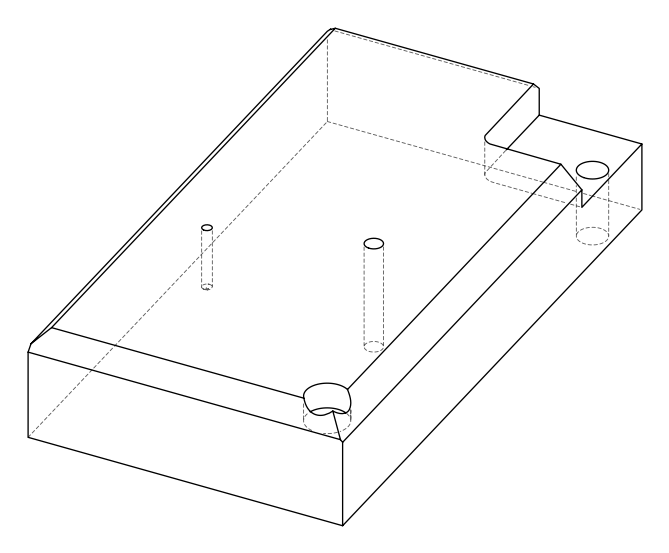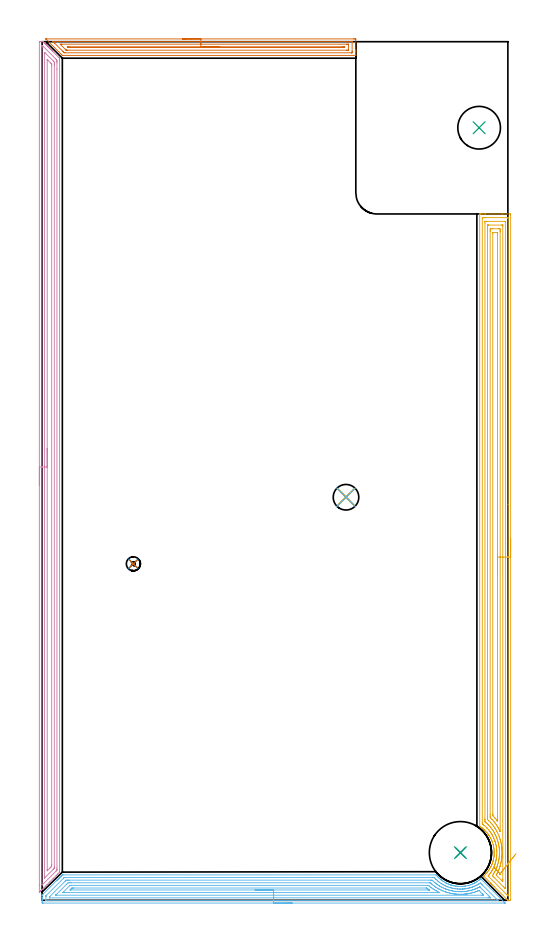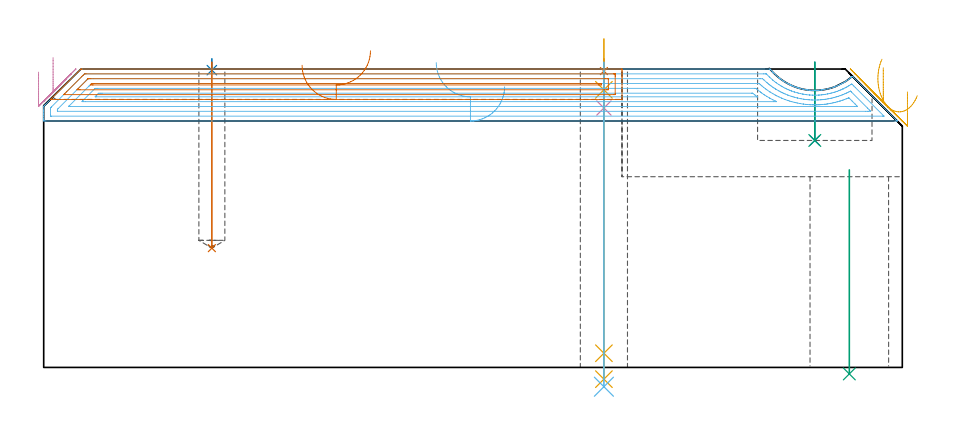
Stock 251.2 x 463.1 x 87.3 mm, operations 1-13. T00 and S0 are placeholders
(PLAN: 14 operations, 9 tool changes, 60.6 min)
(1 SPOT_DRILL | STEP1HOLE_1 | NXT0321_9005460120000 | 0.03 min | 2 mm3)
(2 SPOT_DRILL_1 | STEP1POCKET | NXT0321_9005460120000 | 0.03 min | 0 mm3)
(3 INDEXABLE_INSERT_DRILL_THROUGH_HOLE_FROM_SOLID | STEP1HOLE | NXT0302_017 | 0.25 min | 36219 mm3)
(4 DRILL_BLIND_HOLE_INTO_CENTER | STEP1HOLE_1 | UGT0301_195 | 0.06 min | 450 mm3)
(5 GUN_DRILL_THROUGH_HOLE | STEP1HOLE_1 | UGT0307_005 | 0.49 min | 4232 mm3)
(6 DRILL_TO_ENLARGE_THROUGH_HOLE | STEP1HOLE_1 | UGT0301_271 | 0.38 min | 8330 mm3)
(7 DRILL_BLIND_HOLE_INTO_CENTER_1 | STEP1POCKET | UGT0301_195 | 0.22 min | 2281 mm3)
(8 INDEXABLE_INSERT_DRILL_BLIND_HOLE_FROM_SOLID | STEP1POCKET_1 | NXT0302_014 | 0.09 min | 7482 mm3)
(9 DRILL_TO_ENLARGE_BLIND_HOLE | STEP1POCKET_1 | UGT0301_383 | 0.09 min | 10926 mm3)
(10 AREA_MILL | FG_CHAMFER_SURFACE | UGT0205_001 | 14.67 min | 27494 mm3)
(11 AREA_MILL_1 | FG_CHAMFER_SURFACE_1 | UGT0205_001 | 17.61 min | 52149 mm3)
(12 AREA_MILL_2 | FG_CHAMFER_SURFACE_2 | UGT0205_001 | 11.37 min | 26744 mm3)
(13 AREA_MILL_3 | FG_CHAMFER_SURFACE_3 | UGT0205_001 | 5.38 min | 6598 mm3)
(14 MILL_CORNER_NOTCH_RECTANGULAR | CORNER_NOTCH_RECTANGULAR | UGT0201_094 | Follow Part, ap 5, ae 75% | 9.91 min | 224793 mm3)
(TOOL NXT0321_9005460120000 | NC Spot Drill, 142deg, 12mm, Carbide, Uncoated | D12 PA142 FL30 Z2)
(TOOL NXT0302_017 | Index. Insert Drill 23mm [880-D2300L25-05] | D23 PA176 FL115 Z2)
(TOOL UGT0301_195 | Twist Drill 7.6 mm | D7.6 PA118 FL73 Z2)
(TOOL UGT0307_005 | Gun Drill 8.3 mm | D8.3 PA130 FL24 Z1)
(TOOL UGT0301_271 | Twist Drill 13.8 mm | D13.8 PA118 FL108 Z2)
(TOOL NXT0302_014 | Index. Insert Drill 21.5mm [880-D2150L25-03] | D21.5 PA176 FL65 Z2)
(TOOL UGT0301_383 | Twist Drill Flat Bottom 33.5 mm | D33.5 PA180 FL175 Z2)
(TOOL UGT0205_001 | Chamfer Mill 20 x 3 x 45 deg. | D20 FL50 Z2)
(TOOL UGT0201_094 | End mill 20 mm | D20 FL38 Z4)
(OP 1 SPOT_DRILL)
G17 G21 G94 G90
T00 M6
G54
G17 G0 G90 X163.9 Y217.4 S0 M3
G43 Z97.3 H0
G94 G81 G98 Z86.706 F250. R90.3
G80
M5
M2
(OP 2 SPOT_DRILL_1)
G17 G21 G94 G90
T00 M6
G54
G17 G0 G90 X49.2 Y181.5 S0 M3
G43 Z97.3 H0
G94 G81 G98 Z86.973 F250. R90.3
G80
M5
M2
(OP 3 INDEXABLE_INSERT_DRILL_THROUGH_HOLE_FROM_SOLID)
G17 G21 G94 G90
T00 M6
G54
G17 G0 G90 X235.7 Y416.7 S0 M3
G43 Z97.3 H1
G94 G81 G98 Z-1.902 F250. R57.8
G80
M5
M2
(OP 4 DRILL_BLIND_HOLE_INTO_CENTER)
G17 G21 G94 G90
T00 M6
G54
G17 G0 G90 X163.9 Y217.4 S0 M3
G43 Z97.3 H0
G94 G81 G98 Z75.9 F250. R89.3
G80
M5
M2
(OP 5 GUN_DRILL_THROUGH_HOLE)
G17 G21 G94 G90
T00 M6
G54
G17 G0 G90 X163.9 Y217.4 M8
G43 Z97.3 H0
Z96.098
S716 M3
G94 G1 Z81.215 F125. M26
G4 X.084
Z4.15 F250.
G4 X.084
Z-3.435 F125.
G4 X.084
M5
M9
G0 Z96.098
Z97.3
M2
(OP 6 DRILL_TO_ENLARGE_THROUGH_HOLE)
G17 G21 G94 G90
T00 M6
G54
G17 G0 G90 X163.9 Y217.4 S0 M3
G43 Z97.3 H0
G94 G73 G98 Z-5.646 F250. Q13.278 R89.3
G80
M5
M2
(OP 7 DRILL_BLIND_HOLE_INTO_CENTER_1)
G17 G21 G94 G90
T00 M6
G54
G17 G0 G90 X49.2 Y181.5 S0 M3
G43 Z97.3 H0
G94 G81 G98 Z34.9 F250. R89.3
G80
M5
M2
(OP 8 INDEXABLE_INSERT_DRILL_BLIND_HOLE_FROM_SOLID)
G17 G21 G94 G90
T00 M6
G54
G17 G0 G90 X225.6 Y25.7 S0 M3
G43 Z97.3 H1
G94 G81 G98 Z66.4 F250. R89.3
G80
M5
M2
(OP 9 DRILL_TO_ENLARGE_BLIND_HOLE)
G17 G21 G94 G90
T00 M6
G54
G17 G0 G90 X225.6 Y25.7 S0 M3
G43 Z97.3 H0
G94 G81 G98 Z66.4 F250. R89.3
G80
M5
M2
(OP 10 AREA_MILL)
G17 G21 G94 G90
T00 M6
G54
G17 G0 G90 X-1.5 Y223.7 S1061 M3
G43 Z97.3 H0
Z86.4
G94 G1 Y223.738 Z85.528 F250.
Y223.852 Z84.663
Y224.041 Z83.812
Y224.303 Z82.98
Y224.637 Z82.174
Y225.04 Z81.4
Y225.508 Z80.664
Y226.039 Z79.972
Y226.629 Z79.329
Y227.272 Z78.74
Y227.964 Z78.208
Y228.7 Z77.74
Y229.474 Z77.337
Y230.28 Z77.003
Y231.112 Z76.741
Y231.963 Z76.552
Y232.828 Z76.438
Y233.7 Z76.4
Y462.759
X-1.497 Y462.924 Z76.403
X-1.491 Y463.098 Z76.405
X-1.289 Y463.1 Z76.607
X-0.94 Z76.955
X0.354 Z78.252
X0.393 Y463.099 Z78.291
X0.492 Y463.097 Z78.389
X0.524 Y463.073 Z78.422
X0.798 Y462.802 Z78.698
X0.877 Y462.723 Z78.777
X1.124 Y462.478 Z79.021
X1.282 Y462.32 Z79.177
X1.44 Y462.161 Z79.338
X1.57 Y462.031 Z79.468
X1.727 Y461.875 Z79.622
X1.882 Y461.719 Z79.78
X2.017 Y461.584 Z79.915
X2.172 Y461.431 Z80.067
X2.325 Y461.277 Z80.222
X2.464 Y461.137 Z80.362
X2.616 Y460.986 Z80.512
X2.767 Y460.834 Z80.665
X2.911 Y460.69 Z80.809
X3.061 Y460.541 Z80.956
X3.209 Y460.392 Z81.107
X3.358 Y460.243 Z81.255
X3.505 Y460.097 Z81.401
X3.652 Y459.95 Z81.549
X3.805 Y459.797 Z81.702
X3.95 Y459.652 Z81.846
X4.094 Y459.507 Z81.992
X4.251 Y459.35 Z82.149
X4.395 Y459.208 Z82.29
X4.536 Y459.065 Z82.434
X4.698 Y458.903 Z82.596
X4.839 Y458.763 Z82.735
X4.979 Y458.622 Z82.876
X5.145 Y458.456 Z83.043
X5.284 Y458.318 Z83.18
X5.421 Y458.18 Z83.319
X5.592 Y458.009 Z83.49
X5.728 Y457.874 Z83.624
X9.285 Y454.316 Z87.182
X9.303 Y454.298 Z87.199
X9.399 Y454.195 Z87.287
X9.4 Y453.541 Z87.3
Y15.646
X9.399 Y15.205 Z87.286
X9.307 Y15.106 Z87.204
X8.388 Y14.188 Z86.288
X7.655 Y13.455 Z85.554
X5.877 Y11.676 Z83.776
X4.098 Y9.898 Z81.997
X2.697 Y8.497 Z80.596
X1.804 Y7.603 Z79.703
X0.91 Y6.71 Z78.809
X0.016 Y5.816 Z77.915
X-0.051 Y5.747 Z77.845
X-0.118 Y5.681 Z77.781
X-0.282 Y5.518 Z77.617
X-0.348 Y5.451 Z77.549
X-0.413 Y5.386 Z77.486
X-0.579 Y5.22 Z77.32
X-0.644 Y5.154 Z77.252
X-0.708 Y5.092 Z77.191
X-0.877 Y4.922 Z77.022
X-0.94 Y4.858 Z76.956
X-1.125 Y4.675 Z76.775
X-1.176 Y4.624 Z76.724
X-1.385 Y4.414 Z76.513
X-1.477 Y4.326 Z76.422
X-1.494 Y4.317 Z76.403
X-1.499 Y4.326 Z76.399
X-1.5 Y8.128 Z76.4
Y233.7
X-0.086 Z77.814
Y459.797
X-0.084 Y460.69 Z77.816
X-0.083 Y460.722 Z77.817
X-0.051 Y461.09 Z77.849
X0.007 Y461.092 Z77.907
X0.041 Y461.09 Z77.941
X0.073 Y461.066 Z77.973
X0.202 Y460.943 Z78.102
X0.46 Y460.69 Z78.36
X7.062 Y454.088 Z84.962
X7.606 Y453.541 Z85.506
X7.951 Y453.187 Z85.851
X7.983 Y452.647 Z85.883
X7.985 Y452.614 Z85.885
X7.986 Y451.754 Z85.886
Y448.36
Y17.434
X7.984 Y16.54 Z85.884
X7.982 Y16.509 Z85.882
X7.951 Y16.213 Z85.851
X7.672 Y15.927 Z85.572
X7.396 Y15.646 Z85.296
X0.247 Y8.497 Z78.147
X0.095 Y8.35 Z77.995
X-0.051 Y8.211 Z77.849
X-0.082 Y8.497 Z77.818
X-0.084 Y8.53 Z77.816
X-0.086 Y9.391 Z77.814
Y233.7
X1.328 Z79.228
X1.329 Y457.116 Z79.229
X1.33 Y457.301 Z79.23
X1.332 Y457.332 Z79.232
X1.334 Y457.351 Z79.234
X1.371 Y457.318 Z79.271
X1.584 Y457.116 Z79.484
X6.053 Y452.647 Z83.953
X6.173 Y452.526 Z84.073
X6.552 Y452.137 Z84.452
X6.564 Y451.754 Z84.464
X6.569 Y451.355 Z84.469
X6.571 Y450.86 Z84.471
Y450.459
Y17.927
X6.57 Y17.434 Z84.47
X6.567 Y17.334 Z84.467
X6.565 Y17.288 Z84.465
X6.542 Y17.253 Z84.442
X6.45 Y17.155 Z84.35
X6.173 Y16.873 Z84.073
X1.372 Y12.072 Z79.272
X1.356 Y12.057 Z79.256
X1.345 Y12.05 Z79.245
X1.335 Y12.047 Z79.235
X1.331 Y12.056 Z79.231
X1.329 Y12.072 Z79.229
Y12.11
X1.328 Y12.472 Z79.228
Y233.7
X2.743 Z80.643
Y453.414
X2.744 Y453.465 Z80.644
X2.745 Y453.491 Z80.645
X2.746 Y453.492 Z80.646
X2.838 Y453.406 Z80.738
X3.214 Y453.036 Z81.114
X3.408 Y452.844 Z81.308
X4.602 Y451.648 Z82.502
X4.811 Y451.432 Z82.711
X5.15 Y451.078 Z83.05
X5.154 Y450.99 Z83.054
X5.156 Y450.86 Z83.056
X5.157 Y450.093 Z83.057
Y19.221
X5.153 Y18.459 Z83.053
X5.15 Y18.327 Z83.05
X4.78 Y17.94 Z82.68
X4.395 Y17.544 Z82.295
X4.34 Y17.489 Z82.24
X2.932 Y16.081 Z80.832
X2.857 Y16.008 Z80.757
X2.793 Y15.949 Z80.693
X2.757 Y15.916 Z80.657
X2.75 Y15.961 Z80.65
X2.744 Y16.412 Z80.644
X2.743 Y16.54 Z80.643
Y233.7
Y234.571 Z80.681
Y235.436 Z80.795
Y236.288 Z80.983
Y237.12 Z81.246
Y237.926 Z81.58
Y238.7 Z81.982
Y239.436 Z82.451
Y240.128 Z82.982
Y240.771 Z83.572
Y241.36 Z84.215
Y241.891 Z84.907
Y242.36 Z85.643
Y242.763 Z86.416
Y243.097 Z87.222
Y243.359 Z88.054
Y243.548 Z88.906
Y243.662 Z89.771
Y243.7 Z90.643
G0 Z97.3
M5
M2
(OP 11 AREA_MILL_1)
G17 G21 G94 G90
T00 M6
G54
G17 G0 G90 X252.7 Y195.1 S1061 M3
G43 Z97.3 H0
Z80.6
G94 G1 Y195.062 Z79.728 F250.
Y194.948 Z78.864
Y194.759 Z78.012
Y194.497 Z77.18
Y194.163 Z76.374
Y193.76 Z75.6
Y193.292 Z74.864
Y192.76 Z74.172
Y192.171 Z73.529
Y191.528 Z72.94
Y190.836 Z72.408
Y190.1 Z71.94
Y189.326 Z71.537
Y188.52 Z71.203
Y187.688 Z70.941
Y186.836 Z70.752
Y185.972 Z70.638
Y185.1 Z70.6
Y0.4
X252.696 Y0.172 Z70.604
X252.691 Y0.003 Z70.605
X252.607 Y0. Z70.689
X252.439 Z70.857
X252.27 Z71.025
X251.457 Z71.842
X251.39 Z71.909
X251.21 Y0.001 Z72.088
X251.177 Y0.023 Z72.123
X251.148 Y0.052 Z72.152
X250.95 Y0.249 Z72.347
X250.581 Y0.618 Z72.718
X243.794 Y7.406 Z79.505
X242.883 Y8.315 Z80.414
X242.839 Y8.361 Z80.46
X242.638 Y8.562 Z80.661
X242.59 Y8.609 Z80.707
X242.541 Y8.659 Z80.758
X242.349 Y8.851 Z80.95
X242.297 Y8.902 Z81.
X242.243 Y8.957 Z81.056
X242.06 Y9.14 Z81.239
X242.003 Y9.195 Z81.293
X241.945 Y9.254 Z81.354
X241.771 Y9.429 Z81.528
X241.71 Y9.488 Z81.586
X238.19 Y13.009 Z85.108
X238.136 Y13.065 Z85.162
X238.13 Y13.081 Z85.168
X238.129 Y13.088 Z85.17
X238.472 Y13.407 Z84.828
X239.185 Y14.106 Z84.115
X239.348 Y14.279 Z83.952
X239.98 Y14.999 Z83.317
X240.223 Y15.298 Z83.076
X240.67 Y15.892 Z82.627
X240.83 Y16.124 Z82.466
X241.098 Y16.508 Z82.2
X241.273 Y16.785 Z82.024
X241.484 Y17.146 Z81.812
X241.797 Y17.678 Z81.502
X241.945 Y17.951 Z81.354
X241.974 Y18.004 Z81.325
X242.247 Y18.57 Z81.051
X242.297 Y18.683 Z81.003
X242.331 Y18.762 Z80.968
X242.404 Y18.933 Z80.891
X242.556 Y19.277 Z80.743
X242.638 Y19.463 Z80.662
X242.849 Y20.003 Z80.449
X242.938 Y20.273 Z80.357
X242.966 Y20.356 Z80.329
X242.989 Y20.434 Z80.306
X243.075 Y20.719 Z80.219
X243.115 Y20.848 Z80.181
X243.177 Y21.053 Z80.12
X243.21 Y21.166 Z80.085
X243.235 Y21.249 Z80.06
X243.456 Y22.142 Z79.841
X243.47 Y22.215 Z79.827
X243.524 Y22.499 Z79.774
X243.607 Y22.953 Z79.685
X243.623 Y23.035 Z79.67
X243.725 Y23.683 Z79.574
X243.753 Y23.928 Z79.547
X243.791 Y24.374 Z79.505
X243.813 Y24.739 Z79.479
X243.819 Y24.821 Z79.474
X243.835 Y25.188 Z79.46
X243.838 Y25.267 Z79.457
X243.846 Y25.615 Z79.452
Y25.617
Y25.633 Z79.448
X243.847 Y25.714
X243.845 Y25.831 Z79.449
X243.841 Y25.958
X243.839 Y26.117 Z79.456
X243.838 Y26.16 Z79.457
X243.818 Y26.526 Z79.472
X243.815 Y26.607 Z79.476
X243.747 Y27.5 Z79.55
X243.68 Y28.055 Z79.619
X243.626 Y28.393 Z79.673
X243.552 Y28.76 Z79.743
X243.451 Y29.285 Z79.849
X243.23 Y30.178 Z80.07
X242.959 Y31.071 Z80.34
X242.883 Y31.296 Z80.415
X242.848 Y31.397 Z80.448
X242.628 Y31.964 Z80.668
X242.441 Y32.412 Z80.858
X242.238 Y32.857 Z81.06
X241.973 Y33.396 Z81.324
X241.781 Y33.75 Z81.517
X241.574 Y34.103 Z81.725
X241.257 Y34.643 Z82.042
X241.146 Y34.818 Z82.153
X241.098 Y34.893 Z82.201
X240.879 Y35.216 Z82.421
X240.83 Y35.285 Z82.469
X240.653 Y35.536 Z82.646
X240.537 Y35.689 Z82.763
X240.369 Y35.907 Z82.926
X240.244 Y36.074 Z83.054
X240.222 Y36.102 Z83.076
X239.957 Y36.429 Z83.341
X239.346 Y37.12 Z83.95
X239.227 Y37.247 Z84.069
X239.156 Y37.322 Z84.14
X238.614 Y37.853 Z84.686
X238.472 Y37.992 Z84.827
X238.308 Y38.14 Z84.989
X238.227 Y38.215 Z85.071
X237.962 Y38.438 Z85.337
X237.75 Y38.614 Z85.545
X237.607 Y38.736 Z85.692
X237.596 Y38.745 Z85.703
X237.422 Y38.882 Z85.877
X237.31 Y38.969 Z85.986
X237.23 Y39.033 Z86.069
X237.136 Y39.108 Z86.163
X236.43 Y39.598 Z86.866
X236.083 Y39.841 Z87.216
X236.041 Y39.87 Z87.257
X236.012 Y39.898 Z87.286
X236.005 Y39.913 Z87.294
X236. Y39.927 Z87.3
Y370.028
X235.996 Y370.199 Z87.294
X236.326 Y370.2 Z86.973
X236.634 Z86.665
X237.31 Z85.984
X238.528 Z84.768
X239.07 Z84.224
X248.174 Z75.123
X252.27 Z71.028
X252.544 Y370.197 Z70.754
X252.692 Y370.19 Z70.606
X252.699 Y370.039 Z70.599
X252.7 Y369.582 Z70.6
Y185.1
X251.286 Z72.014
X251.285 Y3.298 Z72.015
X251.281 Y2.515 Z72.019
X251.279 Y2.405 Z72.021
X251.267 Y2.394 Z72.033
X251.249 Y2.405 Z72.051
X250.51 Y3.14 Z72.79
X250.351 Y3.298 Z72.949
X240.83 Y12.82 Z82.47
X240.68 Y12.974 Z82.62
X240.604 Y13.054 Z82.696
X240.574 Y13.088 Z82.726
X240.599 Y13.126 Z82.701
X240.704 Y13.253 Z82.596
X240.83 Y13.405 Z82.47
X241.103 Y13.742 Z82.197
X241.322 Y14.019 Z81.978
X241.49 Y14.242 Z81.81
X241.71 Y14.541 Z81.59
X241.863 Y14.757 Z81.437
X241.969 Y14.912 Z81.331
X242.217 Y15.291 Z81.083
X242.557 Y15.839 Z80.743
X242.59 Y15.896 Z80.71
X242.879 Y16.405 Z80.421
X243.04 Y16.699 Z80.26
X243.187 Y16.986 Z80.113
X243.483 Y17.592 Z79.817
X243.746 Y18.206 Z79.554
X243.864 Y18.486 Z79.436
X244.003 Y18.839 Z79.297
X244.203 Y19.379 Z79.097
X244.224 Y19.443 Z79.076
X244.35 Y19.845 Z78.95
X244.473 Y20.273 Z78.827
X244.636 Y20.876 Z78.664
X244.708 Y21.166 Z78.592
X244.81 Y21.592 Z78.49
X244.904 Y22.059 Z78.396
X244.933 Y22.21 Z78.367
X244.955 Y22.338 Z78.345
X245.055 Y22.953 Z78.245
X245.078 Y23.107 Z78.222
X245.168 Y23.846 Z78.132
X245.174 Y23.903 Z78.126
X245.23 Y24.624 Z78.07
X245.235 Y24.734 Z78.065
X245.261 Y25.601 Z78.039
X245.24 Y26.526 Z78.06
X245.23 Y26.744 Z78.07
X245.177 Y27.42 Z78.123
X245.172 Y27.479 Z78.128
X245.082 Y28.313 Z78.218
X245.072 Y28.393 Z78.228
X245.058 Y28.487 Z78.242
X244.927 Y29.206 Z78.373
X244.853 Y29.589 Z78.447
X244.741 Y30.1 Z78.559
X244.58 Y30.76 Z78.72
X244.515 Y30.993 Z78.785
X244.35 Y31.557 Z78.95
X244.247 Y31.886 Z79.053
X244.195 Y32.043 Z79.105
X243.919 Y32.78 Z79.381
X243.614 Y33.527 Z79.686
X243.548 Y33.673 Z79.752
X243.47 Y33.841 Z79.83
X243.113 Y34.567 Z80.187
X242.654 Y35.395 Z80.646
X242.616 Y35.46 Z80.684
X242.59 Y35.503 Z80.71
X242.27 Y36.027 Z81.03
X242.059 Y36.353 Z81.241
X241.71 Y36.856 Z81.59
X241.419 Y37.247 Z81.881
X240.83 Y37.991 Z82.47
X240.704 Y38.14 Z82.596
X239.95 Y38.972 Z83.35
X239.892 Y39.033 Z83.408
X239.07 Y39.819 Z84.23
X238.953 Y39.927 Z84.347
X238.19 Y40.556 Z85.11
X237.863 Y40.82 Z85.437
X237.504 Y41.087 Z85.796
X237.43 Y41.143 Z85.87
X237.421 Y41.168 Z85.879
X237.42 Y41.215 Z85.88
X237.415 Y41.608 Z85.885
Y367.689
X237.416 Y367.795 Z85.884
X237.421 Y368.179 Z85.879
X237.798 Y368.194 Z85.502
X238.19 Y368.198 Z85.11
X238.671 Y368.2 Z84.629
X239.07 Z84.23
X251.197 Y368.199 Z72.103
X251.229 Y368.197 Z72.071
X251.261 Y368.192 Z72.039
X251.279 Y368.187 Z72.021
X251.28 Y368.162 Z72.02
X251.285 Y367.901 Z72.015
X251.286 Y213.523 Z72.014
Y185.1
X249.872 Z73.428
X249.871 Y6.872 Z73.429
X249.869 Y6.629 Z73.431
X249.865 Y6.381 Z73.435
X249.859 Y6.251 Z73.441
X249.763 Y6.342 Z73.537
X249.63 Y6.472 Z73.67
X249.227 Y6.872 Z74.073
X248.75 Y7.349 Z74.55
X243.867 Y12.232 Z79.433
X243.47 Y12.632 Z79.83
X242.985 Y13.126 Z80.315
X242.838 Y13.29 Z80.462
X243.314 Y14.019 Z79.986
X243.375 Y14.116 Z79.925
X243.47 Y14.272 Z79.83
X243.707 Y14.672 Z79.593
X243.846 Y14.912 Z79.454
X244.029 Y15.238 Z79.271
X244.35 Y15.832 Z78.95
X244.624 Y16.421 Z78.676
X244.751 Y16.699 Z78.549
X244.898 Y17.036 Z78.402
X245.136 Y17.592 Z78.164
X245.164 Y17.66 Z78.136
X245.23 Y17.829 Z78.07
X245.403 Y18.31 Z77.897
X245.464 Y18.486 Z77.836
X245.621 Y18.982 Z77.679
X245.742 Y19.379 Z77.558
X245.824 Y19.67 Z77.476
X245.985 Y20.273 Z77.315
X246.11 Y20.761 Z77.19
X246.183 Y21.091 Z77.117
X246.198 Y21.166 Z77.102
X246.323 Y21.843 Z76.977
X246.36 Y22.059 Z76.94
X246.448 Y22.609 Z76.852
X246.493 Y22.953 Z76.807
X246.546 Y23.404 Z76.754
X246.587 Y23.846 Z76.713
X246.615 Y24.226 Z76.685
X246.644 Y24.739 Z76.656
X246.656 Y25.078 Z76.644
X246.67 Y25.633 Z76.63
X246.665 Y25.963 Z76.635
X246.649 Y26.526 Z76.651
X246.633 Y26.888 Z76.667
X246.594 Y27.42 Z76.706
X246.556 Y27.86 Z76.744
X246.507 Y28.313 Z76.793
X246.443 Y28.869 Z76.857
X246.385 Y29.206 Z76.915
X246.253 Y29.955 Z77.047
X246.223 Y30.1 Z77.077
X246.11 Y30.635 Z77.19
X246.024 Y30.993 Z77.276
X245.994 Y31.111 Z77.306
X245.782 Y31.886 Z77.518
X245.642 Y32.361 Z77.658
X245.509 Y32.78 Z77.791
X245.23 Y33.57 Z78.07
X245.192 Y33.673 Z78.108
X245.168 Y33.736 Z78.132
X244.816 Y34.567 Z78.484
X244.453 Y35.355 Z78.847
X244.402 Y35.46 Z78.898
X244.35 Y35.561 Z78.95
X243.914 Y36.353 Z79.386
X243.47 Y37.128 Z79.83
X243.4 Y37.247 Z79.9
X243.284 Y37.436 Z80.016
X242.8 Y38.14 Z80.5
X242.59 Y38.433 Z80.71
X242.127 Y39.033 Z81.173
X241.71 Y39.556 Z81.59
X241.383 Y39.927 Z81.917
X240.83 Y40.532 Z82.47
X240.543 Y40.82 Z82.757
X239.95 Y41.387 Z83.35
X239.591 Y41.714 Z83.709
X239.07 Y42.163 Z84.23
X238.835 Y42.367 Z84.465
X238.832 Y42.607 Z84.468
X238.83 Y42.851 Z84.47
X238.829 Y43.5 Z84.471
X238.828 Y43.746 Z84.472
X238.829 Y365.36 Z84.471
X238.831 Y366.008 Z84.469
X238.833 Y366.13 Z84.467
X238.835 Y366.183 Z84.465
X238.889 Y366.192 Z84.411
X239.07 Y366.196 Z84.23
X239.761 Y366.2 Z83.539
X239.95 Z83.35
X249.441 Z73.859
X249.63 Y366.197 Z73.67
X249.818 Y366.192 Z73.482
X249.865 Y366.189 Z73.435
X249.867 Y366.155 Z73.433
X249.87 Y366.09 Z73.43
X249.871 Y366.008 Z73.429
Y365.763
X249.872 Y185.1 Z73.428
X248.457 Z74.843
Y11.042
X248.456 Y10.783 Z74.844
X248.454 Y10.445 Z74.846
X248.45 Y10.127 Z74.85
X248.107 Y10.445 Z75.193
X247.986 Y10.564 Z75.314
X247.87 Y10.679 Z75.43
X245.057 Y13.492 Z78.243
X244.971 Y13.581 Z78.329
X244.951 Y13.605 Z78.349
X244.945 Y13.613 Z78.355
X244.954 Y13.646 Z78.346
X245.183 Y14.066 Z78.117
X245.23 Y14.155 Z78.07
X245.485 Y14.654 Z77.815
X245.612 Y14.912 Z77.688
X245.773 Y15.255 Z77.527
X246.026 Y15.806 Z77.274
X246.052 Y15.864 Z77.248
X246.11 Y15.998 Z77.19
X246.398 Y16.699 Z76.902
X246.584 Y17.18 Z76.716
X246.729 Y17.592 Z76.571
X246.795 Y17.79 Z76.505
X246.99 Y18.399 Z76.31
X247.01 Y18.465 Z76.29
X247.016 Y18.486 Z76.284
X247.203 Y19.163 Z76.097
X247.26 Y19.379 Z76.04
X247.383 Y19.873 Z75.917
X247.478 Y20.273 Z75.822
X247.55 Y20.598 Z75.75
X247.661 Y21.166 Z75.639
X247.694 Y21.345 Z75.606
X247.816 Y22.059 Z75.484
X247.823 Y22.107 Z75.477
X247.87 Y22.433 Z75.43
X247.926 Y22.896 Z75.374
X247.932 Y22.953 Z75.368
X247.944 Y23.065 Z75.356
X248.003 Y23.711 Z75.297
X248.014 Y23.846 Z75.286
X248.028 Y24.054 Z75.272
X248.056 Y24.551 Z75.244
X248.064 Y24.739 Z75.236
X248.077 Y25.156 Z75.223
X248.084 Y25.416 Z75.216
X248.085 Y25.633 Z75.215
X248.082 Y25.9 Z75.218
X248.075 Y26.318 Z75.225
X248.068 Y26.526 Z75.232
X248.056 Y26.786 Z75.244
X248.032 Y27.255 Z75.268
X248.02 Y27.42 Z75.28
X247.966 Y28.073 Z75.334
X247.953 Y28.229 Z75.347
X247.944 Y28.313 Z75.356
X247.87 Y28.981 Z75.43
X247.843 Y29.206 Z75.457
X247.838 Y29.238 Z75.462
X247.686 Y30.1 Z75.614
X247.643 Y30.329 Z75.657
X247.505 Y30.993 Z75.795
X247.398 Y31.472 Z75.902
X247.293 Y31.886 Z76.007
X247.085 Y32.683 Z76.215
X247.057 Y32.78 Z76.243
X246.99 Y33. Z76.31
X246.774 Y33.673 Z76.526
X246.657 Y34.011 Z76.643
X246.45 Y34.567 Z76.85
X246.11 Y35.42 Z77.19
X246.093 Y35.46 Z77.207
X246.081 Y35.49 Z77.219
X245.674 Y36.353 Z77.626
X245.529 Y36.657 Z77.771
X245.21 Y37.267 Z78.09
X244.706 Y38.14 Z78.594
X244.35 Y38.737 Z78.95
X244.156 Y39.033 Z79.144
X243.875 Y39.444 Z79.425
X243.536 Y39.927 Z79.764
X243.47 Y40.015 Z79.83
X242.836 Y40.82 Z80.464
X242.59 Y41.122 Z80.71
X242.063 Y41.714 Z81.237
X241.71 Y42.098 Z81.59
X241.2 Y42.607 Z82.1
X240.83 Y42.959 Z82.47
X240.25 Y43.5 Z83.05
X240.245 Y44.095 Z83.055
X240.243 Y45.287 Z83.057
Y363.328
X240.245 Y363.922 Z83.055
X240.248 Y364.123 Z83.052
X240.25 Y364.186 Z83.05
X240.294 Y364.19 Z83.006
X240.401 Y364.194 Z82.899
X240.83 Y364.2 Z82.47
X240.851 Z82.449
X247.891 Z75.409
X248.3 Y364.196 Z75.
X248.402 Y364.193 Z74.898
X248.448 Y364.19 Z74.852
X248.45 Y364.157 Z74.85
X248.453 Y364.064 Z74.847
X248.457 Y363.626 Z74.843
Y185.1
X247.043 Z76.257
Y37.193
X247.042 Y37.138 Z76.258
X247.039 Y37.104 Z76.261
X247.038 Y37.097 Z76.262
X247.03 Y37.11 Z76.27
X246.99 Y37.182 Z76.31
X246.959 Y37.247 Z76.341
X246.931 Y37.306 Z76.369
X246.663 Y37.85 Z76.637
X246.509 Y38.14 Z76.791
X246.11 Y38.874 Z77.19
X246.02 Y39.033 Z77.28
X245.898 Y39.248 Z77.402
X245.49 Y39.927 Z77.81
X245.23 Y40.332 Z78.07
X244.901 Y40.82 Z78.399
X244.35 Y41.583 Z78.95
X244.252 Y41.714 Z79.048
X243.884 Y42.187 Z79.416
X243.545 Y42.607 Z79.755
X243.47 Y42.694 Z79.83
X242.745 Y43.5 Z80.555
X242.59 Y43.664 Z80.71
X241.868 Y44.394 Z81.432
X241.71 Y44.555 Z81.59
X241.661 Y45.287 Z81.639
X241.659 Y45.339 Z81.641
X241.657 Y46.18 Z81.643
Y360.702
X241.66 Y361.541 Z81.64
X241.662 Y361.591 Z81.638
X241.71 Y362.19 Z81.59
X241.945 Y362.196 Z81.355
X242.59 Y362.199 Z80.71
X242.821 Y362.2 Z80.479
X246.342 Y362.199 Z76.958
X246.99 Y362.19 Z76.31
X247.038 Y361.541 Z76.262
X247.04 Y361.49 Z76.26
X247.043 Y360.648 Z76.257
Y360.594
Y185.1
X245.629 Z77.671
Y43.5
X245.627 Y43.097 Z77.673
X245.624 Y42.691 Z77.676
X245.623 Y42.655 Z77.677
X245.583 Y42.698 Z77.717
X245.48 Y42.832 Z77.82
X245.23 Y43.157 Z78.07
X244.96 Y43.5 Z78.34
X244.35 Y44.254 Z78.95
X244.232 Y44.394 Z79.068
X243.47 Y45.24 Z79.83
X243.427 Y45.287 Z79.873
X243.149 Y45.576 Z80.151
X243.078 Y45.658 Z80.222
X243.075 Y45.78 Z80.225
X243.073 Y46.18 Z80.227
X243.071 Y46.585 Z80.229
Y359.755
X243.073 Y360.158 Z80.227
X243.075 Y360.185 Z80.225
X243.078 Y360.19 Z80.222
X243.087 Y360.194 Z80.213
X243.141 Y360.198 Z80.159
X243.251 Y360.199 Z80.049
X243.47 Y360.2 Z79.83
X245.376 Z77.924
X245.493 Y360.199 Z77.807
X245.571 Y360.198 Z77.729
X245.616 Y360.194 Z77.684
X245.623 Y360.19 Z77.677
X245.625 Y360.184 Z77.675
X245.627 Y360.16 Z77.673
X245.629 Y359.755 Z77.671
Y359.35
Y185.1
Y184.228 Z77.709
Y183.364 Z77.823
Y182.512 Z78.012
Y181.68 Z78.274
Y180.874 Z78.608
Y180.1 Z79.011
Y179.364 Z79.48
Y178.672 Z80.011
Y178.029 Z80.6
Y177.44 Z81.243
Y176.908 Z81.935
Y176.44 Z82.671
Y176.037 Z83.445
Y175.703 Z84.251
Y175.441 Z85.083
Y175.252 Z85.935
Y175.138 Z86.8
Y175.1 Z87.671
G0 Z97.3
X245.254 Y16.213
Z90.161
G1 X244.939 Y16.549 Z89.42
X244.669 Y16.837 Z88.642
X244.447 Y17.074 Z87.833
X244.274 Y17.259 Z86.998
X244.151 Y17.39 Z86.144
X244.08 Y17.466 Z85.278
X244.06 Y17.487 Z84.406
X244.093 Y17.452 Z83.535
X244.177 Y17.362 Z82.671
X244.313 Y17.217 Z81.822
X244.498 Y17.019 Z80.993
X244.733 Y16.769 Z80.19
X245.014 Y16.469 Z79.421
X245.34 Y16.122 Z78.691
X245.709 Y15.729 Z78.004
X246.116 Y15.294 Z77.368
X246.561 Y14.82 Z76.785
X247.038 Y14.311 Z76.262
X247.039 Y14.31 Z76.261
X247.042 Y14.253 Z76.258
X247.043 Y14.181 Z76.257
X247.042 Y14.073 Z76.258
X247.04 Y14.019 Z76.26
X247.037 Y13.982 Z76.263
X246.99 Y14.012 Z76.31
X246.981 Y14.019 Z76.319
X246.933 Y14.076 Z76.367
X246.99 Y14.214 Z76.31
X247.033 Y14.304 Z76.267
X247.038 Y14.311 Z76.262
X247.51 Y14.907 Z75.835
X248.003 Y15.531 Z75.476
X248.513 Y16.177 Z75.188
X249.038 Y16.84 Z74.972
X249.571 Y17.516 Z74.831
X250.111 Y18.198 Z74.766
X250.652 Y18.883 Z74.776
X251.19 Y19.564 Z74.863
X251.722 Y20.236 Z75.025
X252.242 Y20.895 Z75.261
X252.748 Y21.535 Z75.569
X253.236 Y22.152 Z75.947
X253.701 Y22.741 Z76.393
X254.14 Y23.296 Z76.902
X254.55 Y23.815 Z77.471
X254.928 Y24.293 Z78.095
X255.271 Y24.727 Z78.77
X255.576 Y25.113 Z79.491
G0 Z97.3
M5
M2
(OP 12 AREA_MILL_2)
G17 G21 G94 G90
T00 M6
G54
G17 G0 G90 X134.85 Y-1.5 S1061 M3
G43 Z97.3 H0
Z82.1
G94 G1 X134.812 Z81.228 F250.
X134.698 Z80.363
X134.509 Z79.512
X134.247 Z78.68
X133.913 Z77.874
X133.51 Z77.1
X133.042 Z76.364
X132.51 Z75.672
X131.921 Z75.029
X131.278 Z74.44
X130.586 Z73.908
X129.85 Z73.44
X129.076 Z73.037
X128.27 Z72.703
X127.438 Z72.441
X126.586 Z72.252
X125.722 Z72.138
X124.85 Z72.1
X0.623
X0.111 Y-1.494 Z72.103
X0.009 Y-1.491 Z72.105
X0. Y-0.987 Z72.608
Y-0.719 Z72.876
Y-0.101 Z73.493
Y0.435 Z74.032
Y0.785 Z74.381
Y1.321 Z74.917
Y1.671 Z75.265
X0.001 Y2.758 Z76.356
X0.003 Y2.778 Z76.376
X0.007 Y2.796 Z76.393
X0.027 Y2.828 Z76.426
X0.198 Y2.999 Z76.596
X0.325 Y3.126 Z76.724
X0.584 Y3.384 Z76.984
X7.728 Y10.529 Z84.126
X7.773 Y10.573 Z84.172
X7.978 Y10.779 Z84.378
X8.023 Y10.825 Z84.422
X8.071 Y10.871 Z84.47
X8.271 Y11.071 Z84.67
X8.318 Y11.12 Z84.717
X8.369 Y11.169 Z84.768
X8.563 Y11.364 Z84.963
X8.614 Y11.415 Z85.012
X8.667 Y11.467 Z85.066
X8.856 Y11.657 Z85.256
X8.909 Y11.71 Z85.307
X8.965 Y11.765 Z85.364
X9.149 Y11.949 Z85.548
X9.204 Y12.006 Z85.602
X9.262 Y12.063 Z85.662
X9.442 Y12.242 Z85.841
X9.499 Y12.301 Z85.898
X9.56 Y12.361 Z85.96
X9.734 Y12.535 Z86.134
X9.795 Y12.596 Z86.193
X9.858 Y12.659 Z86.258
X10.027 Y12.828 Z86.427
X10.09 Y12.892 Z86.488
X10.156 Y12.957 Z86.556
X10.32 Y13.12 Z86.719
X10.385 Y13.187 Z86.783
X10.83 Y13.63 Z87.23
X10.905 Y13.694 Z87.292
X11.348 Y13.7 Z87.3
X212.434
X212.544 Y13.696 Z87.289
X212.591 Y13.651 Z87.25
X212.73 Y13.486 Z87.085
X212.853 Y13.341 Z86.94
X212.989 Y13.187 Z86.785
X213.25 Y12.889 Z86.487
X213.328 Y12.808 Z86.406
X213.391 Y12.744 Z86.34
X213.546 Y12.582 Z86.181
X213.687 Y12.436 Z86.036
X214.156 Y11.972 Z85.571
X214.599 Y11.578 Z85.177
X215.077 Y11.171 Z84.77
X215.132 Y11.126 Z84.725
X215.14 Y11.12 Z84.719
X215.293 Y11.003 Z84.603
X215.535 Y10.818 Z84.417
X215.943 Y10.52 Z84.118
X216.343 Y10.245 Z83.843
X216.588 Y10.085 Z83.683
X216.836 Y9.932 Z83.53
X217.433 Y9.588 Z83.188
X217.729 Y9.42 Z83.017
X217.797 Y9.383 Z82.98
X217.833 Y9.364 Z82.961
X218.244 Y9.158 Z82.756
X218.462 Y9.053 Z82.653
X218.481 Y9.043 Z82.643
X218.622 Y8.977 Z82.575
X218.69 Y8.948 Z82.544
X219.067 Y8.782 Z82.381
X219.126 Y8.758 Z82.357
X219.515 Y8.599 Z82.197
X219.82 Y8.482 Z82.08
X220.113 Y8.38 Z81.975
X220.199 Y8.351 Z81.947
X220.408 Y8.283 Z81.878
X220.478 Y8.263 Z81.857
X220.736 Y8.186 Z81.783
X220.925 Y8.133 Z81.726
X221.055 Y8.093 Z81.69
X221.284 Y8.026 Z81.624
X221.301 Y8.021 Z81.619
X221.372 Y8.006 Z81.601
X222.077 Y7.84 Z81.437
X222.194 Y7.812 Z81.41
X223.087 Y7.646 Z81.243
X223.159 Y7.636 Z81.232
X223.381 Y7.601 Z81.199
X223.503 Y7.586 Z81.184
X223.68 Y7.565 Z81.162
X223.98 Y7.536 Z81.132
X224.053 Y7.531 Z81.127
X224.448 Y7.503 Z81.1
X224.873 Y7.474 Z81.069
X224.946 Y7.472 Z81.065
X225.32 Y7.457 Z81.055
X225.464 Y7.456 Z81.052
X225.801 Z81.054
X226.213 Y7.466 Z81.065
X226.277 Y7.47 Z81.069
X226.659 Y7.493 Z81.087
X226.734 Y7.5 Z81.092
X227.125 Y7.533 Z81.131
X227.552 Y7.571 Z81.168
X227.628 Y7.58 Z81.176
X227.819 Y7.601 Z81.199
X228.253 Y7.672 Z81.271
X228.445 Y7.705 Z81.302
X229.339 Y7.883 Z81.479
X230.232 Y8.116 Z81.713
X231.125 Y8.394 Z81.991
X231.203 Y8.421 Z82.018
X231.379 Y8.482 Z82.08
X232.018 Y8.734 Z82.333
X232.466 Y8.928 Z82.527
X232.911 Y9.136 Z82.735
X233.138 Y9.249 Z82.849
X233.365 Y9.364 Z82.961
X233.437 Y9.404 Z83.
X233.804 Y9.602 Z83.201
X234.252 Y9.865 Z83.464
X234.697 Y10.139 Z83.738
X234.856 Y10.244 Z83.843
X235.59 Y10.761 Z84.36
X236.064 Y11.126 Z84.724
X236.118 Y11.17 Z84.769
X236.219 Y11.254 Z84.853
X236.421 Y11.415 Z85.014
X236.49 Y11.467 Z85.066
X236.565 Y11.478 Z85.078
X236.692 Y11.497 Z85.096
X236.786 Y11.415 Z85.014
X249.189 Y-0.987 Z72.609
X249.63 Y-1.43 Z72.17
X249.673 Y-1.475 Z72.124
X249.683 Y-1.495 Z72.104
X249.673 Y-1.5 Z72.1
X124.85
Y-0.086 Z73.514
X2.188 Y-0.085 Z73.515
X2.084 Y-0.084 Z73.516
X2.033 Y-0.081 Z73.519
X2.014 Y-0.08 Z73.52
X2.01 Y-0.067 Z73.533
X2.006 Y0.049 Z73.649
X2.001 Y0.305 Z73.905
Y2.076 Z75.676
X2.008 Y2.317 Z75.917
X2.01 Y2.345 Z75.945
X2.027 Y2.367 Z75.967
X2.072 Y2.418 Z76.018
X2.207 Y2.557 Z76.157
X2.308 Y2.658 Z76.258
X11.651 Y12. Z85.6
X11.851 Y12.195 Z85.795
X11.926 Y12.264 Z85.864
X11.944 Y12.279 Z85.879
X11.968 Y12.281 Z85.881
X12.022 Y12.284 Z85.884
X12.241 Y12.286 Z85.886
X210.662
X211.101 Y12.282 Z85.882
X211.32 Y12.279 Z85.879
X211.426 Y12.271 Z85.871
X211.541 Y12.155 Z85.755
X212.269 Y11.415 Z85.015
X212.434 Y11.253 Z84.853
X213.236 Y10.529 Z84.129
X213.328 Y10.449 Z84.049
X213.8 Y10.062 Z83.662
X214.222 Y9.744 Z83.344
X214.259 Y9.717 Z83.317
X214.363 Y9.643 Z83.243
X215.116 Y9.13 Z82.73
X215.719 Y8.758 Z82.358
X216.009 Y8.586 Z82.186
X216.42 Y8.35 Z81.95
X216.903 Y8.098 Z81.698
X216.994 Y8.052 Z81.652
X217.371 Y7.872 Z81.472
X217.797 Y7.68 Z81.28
X218.143 Y7.528 Z81.128
X218.69 Y7.311 Z80.911
X218.828 Y7.259 Z80.859
X219.584 Y6.992 Z80.592
X219.604 Y6.986 Z80.586
X220.478 Y6.738 Z80.338
X220.817 Y6.649 Z80.249
X221.372 Y6.521 Z80.121
X221.97 Y6.393 Z79.993
X222.133 Y6.361 Z79.961
X222.265 Y6.338 Z79.938
X223.048 Y6.21 Z79.81
X223.159 Y6.197 Z79.797
X224.044 Y6.109 Z79.709
X224.053 Y6.108 Z79.708
X224.168 Y6.1 Z79.7
X224.946 Y6.055 Z79.655
X224.994 Y6.053 Z79.653
X225.84 Y6.044 Z79.644
X225.896
X226.734 Y6.077 Z79.677
X226.756 Y6.078 Z79.678
X227.058 Y6.1 Z79.7
X227.58 Y6.147 Z79.747
X227.628 Y6.152 Z79.752
X228.027 Y6.198 Z79.798
X228.376 Y6.244 Z79.844
X228.521 Y6.265 Z79.865
X228.612 Y6.281 Z79.881
X229.263 Y6.401 Z80.001
X229.415 Y6.43 Z80.03
X229.879 Y6.526 Z80.126
X230.309 Y6.633 Z80.233
X230.59 Y6.707 Z80.307
X231.203 Y6.875 Z80.475
X231.289 Y6.9 Z80.5
X231.568 Y6.986 Z80.586
X232.022 Y7.133 Z80.733
X232.096 Y7.159 Z80.759
X232.615 Y7.358 Z80.958
X232.99 Y7.506 Z81.106
X233.248 Y7.616 Z81.216
X233.833 Y7.872 Z81.472
X233.874 Y7.89 Z81.49
X233.884 Y7.895 Z81.495
X234.46 Y8.187 Z81.787
X234.777 Y8.354 Z81.954
X235.039 Y8.498 Z82.098
X235.492 Y8.758 Z82.358
X235.671 Y8.866 Z82.466
X236.153 Y9.165 Z82.765
X236.313 Y9.264 Z82.864
X236.418 Y9.32 Z82.92
X236.565 Y9.181 Z82.781
X236.992 Y8.758 Z82.358
X237.459 Y8.292 Z81.892
X245.711 Y0.038 Z73.638
X245.782 Y-0.035 Z73.565
X245.809 Y-0.067 Z73.533
X245.817 Y-0.08 Z73.52
X245.808 Y-0.081 Z73.519
X245.707 Y-0.084 Z73.516
X245.502 Y-0.086 Z73.514
X124.85
Y1.328 Z74.928
X4.083 Y1.329 Z74.929
X4.041 Y1.33 Z74.93
X4.019 Y1.332 Z74.932
X4.013 Y1.334 Z74.934
X4.01 Y1.345 Z74.945
X4.005 Y1.474 Z75.074
X4.004 Y1.671 Z75.271
X4.008 Y1.859 Z75.459
X4.023 Y1.912 Z75.512
X4.06 Y1.953 Z75.553
X4.198 Y2.098 Z75.698
X12.436 Y10.337 Z83.937
X12.63 Y10.529 Z84.129
X12.885 Y10.777 Z84.377
X12.97 Y10.859 Z84.459
X13.135 Y10.864 Z84.464
X13.686 Y10.87 Z84.47
X14.029 Y10.871 Z84.471
X14.577
X209.409
X209.753 Y10.869 Z84.469
X210.309 Y10.864 Z84.464
X210.647 Y10.576 Z84.176
X210.699 Y10.529 Z84.129
X211.541 Y9.764 Z83.364
X211.68 Y9.643 Z83.243
X212.093 Y9.305 Z82.905
X212.434 Y9.033 Z82.633
X212.801 Y8.758 Z82.358
X213.328 Y8.385 Z81.985
X213.636 Y8.175 Z81.775
X214.103 Y7.872 Z81.472
X214.222 Y7.797 Z81.397
X214.418 Y7.677 Z81.277
X215.116 Y7.284 Z80.884
X215.674 Y6.986 Z80.586
X216.009 Y6.818 Z80.418
X216.341 Y6.657 Z80.257
X216.903 Y6.412 Z80.012
X217.647 Y6.1 Z79.7
X217.797 Y6.041 Z79.641
X217.893 Y6.005 Z79.605
X218.69 Y5.734 Z79.334
X219.225 Y5.57 Z79.17
X219.584 Y5.469 Z79.069
X220.452 Y5.24 Z78.84
X220.478 Y5.233 Z78.833
X220.561 Y5.214 Z78.814
X221.372 Y5.046 Z78.646
X221.583 Y5.004 Z78.604
X222.265 Y4.889 Z78.489
X222.657 Y4.825 Z78.425
X223.159 Y4.772 Z78.372
X223.653 Y4.725 Z78.325
X224.053 Y4.695 Z78.295
X224.612 Y4.66 Z78.26
X224.946 Y4.644 Z78.244
X225.531 Y4.635 Z78.235
X225.84 Y4.634 Z78.234
X226.407 Y4.652 Z78.252
X226.734 Y4.666 Z78.266
X227.253 Y4.699 Z78.299
X227.628 Y4.732 Z78.332
X228.072 Y4.774 Z78.374
X228.521 Y4.826 Z78.426
X228.863 Y4.875 Z78.475
X229.415 Y4.969 Z78.569
X229.625 Y5.006 Z78.606
X230.309 Y5.137 Z78.737
X230.373 Y5.151 Z78.751
X230.654 Y5.214 Z78.814
X231.09 Y5.325 Z78.925
X231.203 Y5.355 Z78.955
X231.787 Y5.52 Z79.12
X232.096 Y5.611 Z79.211
X232.471 Y5.728 Z79.328
X232.99 Y5.897 Z79.497
X233.141 Y5.95 Z79.55
X233.547 Y6.1 Z79.7
X233.788 Y6.195 Z79.795
X233.884 Y6.234 Z79.834
X234.411 Y6.463 Z80.063
X234.777 Y6.625 Z80.225
X235.025 Y6.741 Z80.341
X235.537 Y6.986 Z80.586
X235.956 Y7.195 Z80.795
X236.053 Y7.237 Z80.837
X236.07 Y7.223 Z80.823
X236.152 Y7.144 Z80.744
X236.314 Y6.986 Z80.586
X241.033 Y2.267 Z75.867
X241.628 Y1.671 Z75.271
X241.927 Y1.365 Z74.965
X241.946 Y1.335 Z74.935
X241.927 Y1.334 Z74.934
X241.377 Y1.33 Z74.93
X241.033 Y1.329 Z74.929
X240.485 Y1.328 Z74.928
X124.85
Y2.743 Z76.343
X7.773
X7.583 Y2.744 Z76.344
X7.334 Y2.75 Z76.35
X7.311 Y2.752 Z76.352
X7.325 Y2.769 Z76.369
X7.357 Y2.806 Z76.406
X7.398 Y2.849 Z76.449
X7.438 Y2.889 Z76.489
X13.221 Y8.672 Z82.272
X13.309 Y8.758 Z82.358
X14.029 Y9.45 Z83.05
X14.221 Y9.453 Z83.053
X14.923 Y9.456 Z83.056
X15.628 Y9.457 Z83.057
X209.048
X209.224 Y9.455 Z83.055
X209.311 Y9.452 Z83.052
X209.329 Y9.451 Z83.051
X209.364 Y9.426 Z83.026
X209.445 Y9.357 Z82.957
X209.753 Y9.085 Z82.685
X210.125 Y8.758 Z82.358
X210.647 Y8.327 Z81.927
X211.234 Y7.872 Z81.472
X211.541 Y7.648 Z81.248
X212.314 Y7.105 Z80.705
X212.434 Y7.029 Z80.629
X212.503 Y6.986 Z80.586
X213.328 Y6.489 Z80.089
X214.008 Y6.1 Z79.7
X214.222 Y5.983 Z79.583
X214.475 Y5.849 Z79.449
X215.116 Y5.541 Z79.141
X215.828 Y5.214 Z78.814
X216.009 Y5.137 Z78.737
X216.144 Y5.081 Z78.681
X216.903 Y4.781 Z78.381
X217.587 Y4.536 Z78.136
X217.797 Y4.467 Z78.067
X218.236 Y4.328 Z77.928
X218.69 Y4.195 Z77.795
X218.879 Y4.141 Z77.741
X219.584 Y3.965 Z77.565
X220.07 Y3.847 Z77.447
X220.478 Y3.76 Z77.36
X221.198 Y3.614 Z77.214
X221.372 Y3.583 Z77.183
X222.198 Y3.442 Z77.042
X222.265 Y3.432 Z77.032
X222.277 Y3.431 Z77.031
X223.023 Y3.353 Z76.953
X223.159 Y3.339 Z76.939
X223.274 Y3.328 Z76.928
X223.422 Y3.317 Z76.917
X224.053 Y3.271 Z76.871
X224.238 Y3.258 Z76.858
X224.437 Y3.249 Z76.849
X224.946 Y3.229 Z76.829
X225.168 Y3.223 Z76.823
X225.628 Y3.218 Z76.818
X225.84
X226.064 Y3.221 Z76.821
X226.271 Y3.227 Z76.827
X226.734 Y3.245 Z76.845
X226.924 Y3.254 Z76.854
X227.113 Y3.266 Z76.866
X227.628 Y3.303 Z76.903
X227.757 Y3.314 Z76.914
X228.446 Y3.379 Z76.979
X228.521 Y3.386 Z76.986
X228.572 Y3.392 Z76.992
X228.984 Y3.442 Z77.042
X229.358 Y3.499 Z77.099
X229.415 Y3.509 Z77.109
X230.115 Y3.635 Z77.235
X230.309 Y3.672 Z77.272
X230.859 Y3.783 Z77.383
X231.203 Y3.859 Z77.459
X231.581 Y3.953 Z77.553
X232.096 Y4.086 Z77.686
X232.288 Y4.138 Z77.738
X232.959 Y4.328 Z77.928
X232.983 Y4.335 Z77.935
X233.655 Y4.555 Z78.155
X233.884 Y4.632 Z78.232
X234.311 Y4.791 Z78.391
X234.777 Y4.969 Z78.569
X234.954 Y5.04 Z78.64
X235.379 Y5.214 Z78.814
X235.472 Y5.248 Z78.848
X235.625 Y5.214 Z78.814
X235.671 Y5.175 Z78.775
X236.523 Y4.328 Z77.928
X237.409 Y3.442 Z77.042
X237.459 Y3.393 Z76.993
X237.838 Y3.007 Z76.607
X238.023 Y2.816 Z76.416
X238.077 Y2.749 Z76.349
X237.271 Y2.743 Z76.343
X124.85
Y4.157 Z77.757
X12.241
X11.519 Y4.158 Z77.758
X11.348 Y4.16 Z77.76
X11.193 Y4.164 Z77.764
X11.328 Y4.328 Z77.928
X11.337 Y4.339 Z77.939
X14.923 Y7.923 Z81.523
X15.024 Y8.011 Z81.611
X15.062 Y8.036 Z81.636
X15.103 Y8.038 Z81.638
X15.283 Y8.041 Z81.641
X15.644 Y8.043 Z81.643
X15.816
X207.966
X208.139 Y8.041 Z81.641
X208.254 Y8.039 Z81.639
X208.342 Y8.036 Z81.636
X208.389 Y8.009 Z81.609
X208.556 Y7.872 Z81.472
X208.86 Y7.624 Z81.224
X209.66 Y6.986 Z80.586
X209.753 Y6.914 Z80.514
X210.035 Y6.706 Z80.306
X210.647 Y6.284 Z79.884
X210.921 Y6.1 Z79.7
X211.541 Y5.713 Z79.313
X212.367 Y5.214 Z78.814
X212.434 Y5.175 Z78.775
X212.527 Y5.122 Z78.722
X213.328 Y4.697 Z78.297
X214.074 Y4.328 Z77.928
X214.222 Y4.259 Z77.859
X214.353 Y4.198 Z77.798
X214.385 Y4.177 Z77.777
X214.406 Y4.162 Z77.762
X214.392 Y4.16 Z77.76
X214.369 Y4.158 Z77.758
X214.222 Y4.157 Z77.757
X213.501
X124.85
Y5.571 Z79.171
X15.456 Y5.572 Z79.172
X15.247 Y5.574 Z79.174
X15.158 Y5.577 Z79.177
X15.044 Y5.585 Z79.185
X15.119 Y5.665 Z79.265
X15.238 Y5.788 Z79.388
X15.548 Y6.1 Z79.7
X15.681 Y6.234 Z79.834
X15.816 Y6.367 Z79.967
X16.031 Y6.571 Z80.171
X16.091 Y6.622 Z80.222
X16.181 Y6.625 Z80.225
X16.71 Y6.628 Z80.228
X17.07 Y6.629 Z80.229
X207.072
X207.252 Y6.628 Z80.228
X207.342 Y6.625 Z80.225
X207.385 Y6.622 Z80.222
X207.465 Y6.596 Z80.196
X207.966 Y6.202 Z79.802
X208.097 Y6.1 Z79.7
X208.324 Y5.928 Z79.528
X208.765 Y5.596 Z79.196
X208.783 Y5.575 Z79.175
X208.778 Y5.574 Z79.174
X208.742 Y5.572 Z79.172
X208.677 Y5.571 Z79.171
X208.499
X124.85
X123.978 Z79.209
X123.114 Z79.323
X122.262 Z79.512
X121.43 Z79.774
X120.624 Z80.108
X119.85 Z80.511
X119.114 Z80.98
X118.422 Z81.511
X117.779 Z82.1
X117.19 Z82.743
X116.658 Z83.435
X116.19 Z84.171
X115.787 Z84.945
X115.453 Z85.751
X115.191 Z86.583
X115.002 Z87.435
X114.888 Z88.3
X114.85 Z89.171
G0 Z97.3
M5
M2
(OP 13 AREA_MILL_3)
G17 G21 G94 G90
T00 M6
G54
G17 G0 G90 X75.6 Y464.6 S1061 M3
G43 Z97.3 H0
Z88.4
G94 G1 X75.638 Z87.528 F250.
X75.752 Z86.663
X75.941 Z85.812
X76.203 Z84.98
X76.537 Z84.174
X76.94 Z83.4
X77.409 Z82.664
X77.94 Z81.972
X78.529 Z81.329
X79.172 Z80.74
X79.864 Z80.208
X80.6 Z79.74
X81.374 Z79.337
X82.18 Z79.003
X83.012 Z78.741
X83.864 Z78.552
X84.728 Z78.438
X85.6 Z78.4
X168.115
X168.595 Y464.599 Z78.401
X169.07 Y464.595 Z78.403
X169.191 Y464.592 Z78.406
X169.2 Y464.124 Z78.873
Y458.825 Z84.169
Y458.256 Z84.741
Y457.942 Z85.054
Y457.373 Z85.623
Y457.059 Z85.936
Y456.43 Z86.569
Y456.038 Z86.961
Y455.712 Z87.278
X169.193 Y455.702 Z87.288
X169.042 Y455.7 Z87.3
X11.083
X10.904 Y455.704 Z87.289
X10.888 Y455.715 Z87.278
X10.715 Y455.884 Z87.114
X9.983 Y456.617 Z86.383
X2.159 Y464.441 Z78.557
X2.041 Y464.566 Z78.432
X2.016 Y464.596 Z78.402
X2.142 Y464.6 Z78.4
X2.159
X85.6
Y463.186 Z79.814
X166.81 Y463.185 Z79.815
X166.867
X167.19 Y463.178 Z79.822
X167.194 Y463.075 Z79.925
X167.199 Y462.857 Z80.143
X167.2 Y457.942 Z85.058
X167.199 Y457.558 Z85.442
X167.192 Y457.171 Z85.829
X167.19 Y457.124 Z85.876
X167.174 Y457.121 Z85.879
X167.124 Y457.118 Z85.882
X167.019 Y457.115 Z85.885
X166.81 Y457.114 Z85.886
X166.754
X12.365 Y457.115 Z85.885
X11.953 Y457.121 Z85.879
X11.529 Y457.527 Z85.473
X11.109 Y457.942 Z85.058
X6.692 Y462.358 Z80.642
X6.175 Y462.875 Z80.125
X5.974 Y463.08 Z79.92
X5.888 Y463.172 Z79.828
X5.882 Y463.18 Z79.82
X5.888 Y463.182 Z79.818
X5.928 Y463.184 Z79.816
X6.01 Y463.185 Z79.815
X6.175 Y463.186 Z79.814
X85.6
Y461.772 Z81.228
X164.133 Y461.771 Z81.229
X164.727 Y461.77 Z81.23
X165.025 Y461.767 Z81.233
X165.124 Y461.765 Z81.235
X165.19 Y461.757 Z81.243
X165.194 Y461.648 Z81.352
X165.198 Y461.475 Z81.525
X165.2 Y461.302 Z81.698
X165.199 Y458.653 Z84.347
X165.196 Y458.595 Z84.405
X165.19 Y458.55 Z84.45
X165.186 Y458.535 Z84.465
X165.174 Y458.534 Z84.466
X165.025 Y458.531 Z84.469
X164.433 Y458.529 Z84.471
X164.133 Y458.528 Z84.472
X13.614 Y458.529 Z84.471
X13.314 Y458.53 Z84.47
X13.015 Y458.534 Z84.466
X12.979 Y458.536 Z84.465
X12.958 Y458.551 Z84.449
X12.915 Y458.588 Z84.412
X12.834 Y458.667 Z84.333
X10.026 Y461.475 Z81.525
X9.744 Y461.759 Z81.241
Y461.768 Z81.232
X10.337 Y461.771 Z81.229
X10.637
X85.6 Y461.772 Z81.228
Y460.357 Z82.643
X162.348
X162.586 Y460.356 Z82.644
X163.003 Y460.35 Z82.65
X163.19 Y460.344 Z82.656
X163.191 Y460.15 Z82.85
X163.19 Y459.956 Z83.044
X162.997 Y459.949 Z83.051
X162.585 Y459.944 Z83.056
X162.348 Y459.943 Z83.057
X162.111
X14.862
X14.443 Y459.945 Z83.055
X14.207 Y459.949 Z83.051
X14.007 Y459.954 Z83.046
X13.806 Y460.154 Z82.846
X13.616 Y460.344 Z82.656
X13.788 Y460.35 Z82.65
X14.207 Y460.355 Z82.645
X14.443 Y460.357 Z82.643
X85.6
X86.472 Z82.681
X87.337 Z82.795
X88.188 Z82.983
X89.02 Z83.246
X89.826 Z83.58
X90.6 Z83.982
X91.336 Z84.451
X92.028 Z84.982
X92.671 Z85.572
X93.26 Z86.215
X93.792 Z86.907
X94.26 Z87.643
X94.663 Z88.416
X94.997 Z89.222
X95.259 Z90.054
X95.448 Z90.906
X95.562 Z91.771
X95.6 Z92.643
G0 Z97.3
M5
M2
